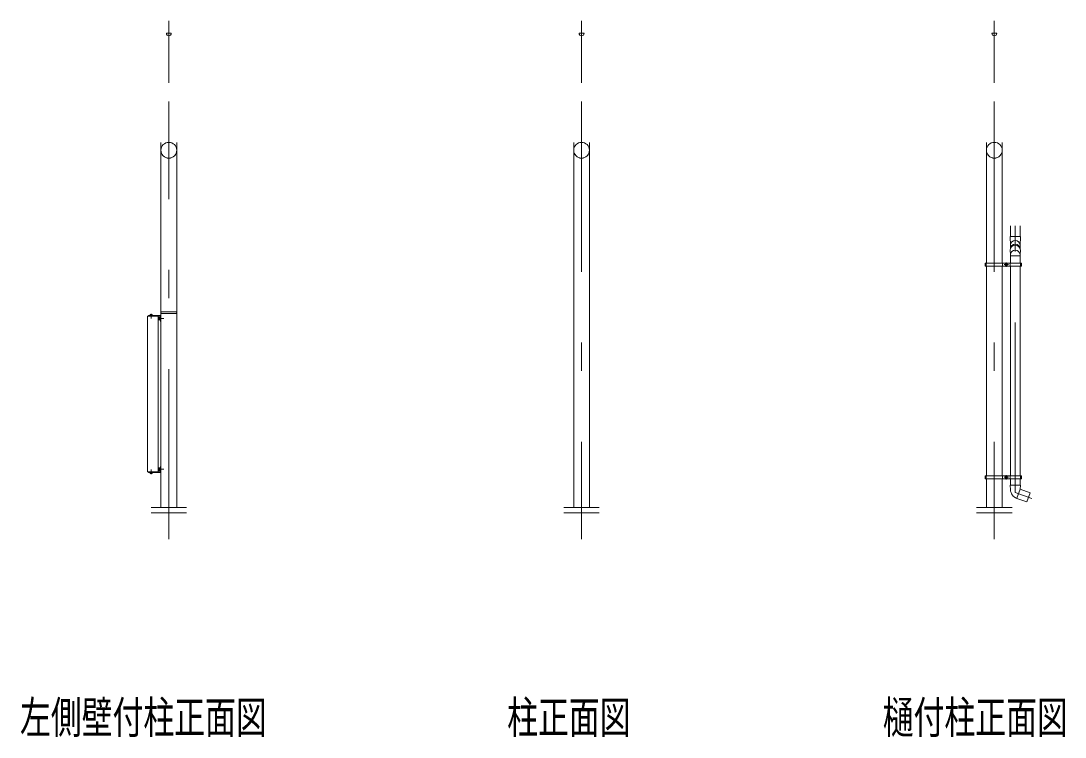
# Model space of a CAD drawing. Units: millimetres, scale not verified. Extents: x -34087 to 34090, y -14699 to 14701.
# Drawn here: x -34087 to -28193, y 1863 to 5903 of the extents above; entities that cross this region are included whole.
import ezdxf
from ezdxf.enums import TextEntityAlignment as Align

# ---------------------------------------------------------------- set-up
doc = ezdxf.new("R2010")
doc.units = ezdxf.units.MM
doc.header["$LTSCALE"] = 80
doc.linetypes.add('USER3', pattern=[24, 12, -5, 2, -5])
for name, color, linetype, lineweight in [('0-2_1-07BOLD', 7, 'Continuous', 18), ('0-3_1-27CENTER', 3, 'USER3', 18), ('0-5_1-57DIM', 3, 'Continuous', 18)]:
    doc.layers.add(name, color=color, linetype=linetype, lineweight=lineweight)
doc.styles.add('ＭＳ ゴシック', font='')
doc.styles.get('ＭＳ ゴシック').set_extended_font_data('MS Gothic')

msp = doc.modelspace()

# ---------------------------------------------------------------- linework, layer by layer
at = {"layer": '0-2_1-07BOLD'}
for p, q in [((-33296.69, 3158.34), (-33296.69, 5218.12)), ((-33207.59, 5218.12), (-33207.59, 3158.34)), ((-30966.96, 3158.34), (-30966.96, 5218.13)), ((-30877.85, 5218.13), (-30877.85, 3158.34)), ((-28637.22, 5218.13), (-28637.22, 4536.35)), ((-28548.12, 4536.35), (-28548.12, 5218.13)), ((-28502.16, 4746.17), (-28502.16, 4686.54)), ((-28447.16, 4686.54), (-28447.16, 4746.17)), ((-28447.16, 4576.9), (-28502.16, 4576.9)), ((-28638.81, 4528.34), (-28644.91, 4528.34)), ((-28638.81, 4536.35), (-28638.81, 4520.34)), ((-28637.21, 4520.34), (-28637.21, 3336.35)), ((-28548.12, 3386.94), (-28548.12, 4518.35)), ((-28548.11, 4520.34), (-28548.11, 3336.35)), ((-28546.51, 4536.35), (-28546.51, 4520.34)), ((-28503.76, 4536.35), (-28503.76, 4520.34)), ((-28502.16, 4520.34), (-28502.16, 3336.35)), ((-28447.16, 3336.35), (-28447.16, 4520.34)), ((-28445.56, 4520.34), (-28445.56, 4536.35)), ((-28445.56, 4528.34), (-28439.46, 4528.34)), ((-33354.57, 4243.14), (-33354.57, 4246.63)), ((-33348.8, 4246.63), (-33348.8, 4243.14)), ((-33207.59, 4253.34), (-33296.69, 4253.34)), ((-33293.69, 4261.34), (-33210.59, 4261.34)), ((-33372.89, 4238.34), (-33300.89, 4238.34)), ((-33312.89, 4238.34), (-33312.89, 3358.34)), ((-33303.48, 4227.09), (-33308.29, 4227.09)), ((-33308.29, 4219.59), (-33303.48, 4219.59)), ((-33303.48, 4223.34), (-33301.49, 4225.34)), ((-33303.48, 4221.34), (-33301.49, 4223.34)), ((-33308.29, 3377.1), (-33303.48, 3377.1)), ((-33303.48, 3369.59), (-33308.29, 3369.59)), ((-33303.48, 3375.34), (-33301.49, 3373.34)), ((-33303.48, 3373.34), (-33301.49, 3371.34)), ((-28548.12, 3336.35), (-28548.12, 3370.94)), ((-33366.69, 3358.34), (-33366.69, 3355.14)), ((-33366.69, 3355.14), (-33300.89, 3355.14)), ((-33354.57, 3353.54), (-33354.57, 3350.04)), ((-33348.8, 3353.54), (-33348.8, 3350.04)), ((-33345.44, 3353.54), (-33345.44, 3355.14)), ((-28644.91, 3328.35), (-28638.81, 3328.35)), ((-28638.81, 3336.35), (-28638.81, 3320.35)), ((-28637.21, 3320.35), (-28637.21, 3158.34)), ((-28548.12, 3158.34), (-28548.12, 3320.35)), ((-28548.11, 3320.35), (-28548.11, 3158.34)), ((-28546.51, 3320.35), (-28546.51, 3336.35)), ((-28503.76, 3336.35), (-28503.76, 3320.35)), ((-28502.16, 3320.35), (-28502.16, 3283.44)), ((-28447.16, 3283.44), (-28447.16, 3320.35)), ((-28445.56, 3320.35), (-28445.56, 3336.35)), ((-28445.56, 3328.35), (-28439.46, 3328.35)), ((-28503.66, 3283.44), (-28445.66, 3283.44)), ((-28501.9, 3257.64), (-28503.66, 3283.44)), ((-33152.14, 3158.34), (-33352.13, 3158.34)), ((-33352.13, 3128.34), (-33152.14, 3128.34)), ((-30822.41, 3158.34), (-31022.41, 3158.34)), ((-31022.41, 3128.35), (-30822.41, 3128.35)), ((-28692.67, 3158.34), (-28492.67, 3158.34)), ((-28492.67, 3128.35), (-28692.67, 3128.35))]:
    msp.add_line(p, q, dxfattribs=at)
for points in [[(-28447.16, 4618.78), (-28447.16, 4636.88), (-28445.16, 4686.54), (-28504.16, 4686.54), (-28502.16, 4636.88), (-28502.16, 4618.78)], [(-28504.15, 4609.8), (-28502.16, 4583.84), (-28502.16, 4536.35)], [(-28447.16, 4536.35), (-28447.16, 4583.84), (-28445.16, 4609.68)], [(-33345.92, 4243.14), (-33345.92, 4246.63), (-33346.79, 4247.14), (-33356.59, 4247.14), (-33357.46, 4246.63), (-33357.46, 4243.14)], [(-33300.89, 3358.34), (-33372.89, 3358.34), (-33372.89, 4238.34)], [(-33300.89, 4241.54), (-33366.69, 4241.54), (-33366.69, 4238.34)], [(-33357.94, 4241.54), (-33357.94, 4243.14), (-33345.44, 4243.14), (-33345.44, 4241.54)], [(-33303.48, 4215.83), (-33308.29, 4215.83), (-33308.99, 4217.04), (-33308.99, 4229.64), (-33308.29, 4230.84), (-33303.48, 4230.84)], [(-33301.49, 4231.14), (-33303.48, 4231.14), (-33303.48, 4215.54), (-33301.49, 4215.54)], [(-33299.89, 4214.84), (-33301.49, 4214.84), (-33301.49, 4231.84), (-33299.89, 4231.84)], [(-33299.89, 4237.34), (-33299.89, 4206.54), (-33296.69, 4206.54)], [(-33303.48, 3380.85), (-33308.29, 3380.85), (-33308.99, 3379.64), (-33308.99, 3367.04), (-33308.29, 3365.84), (-33303.48, 3365.84)], [(-33301.49, 3365.54), (-33303.48, 3365.54), (-33303.48, 3381.14), (-33301.49, 3381.14)], [(-33299.89, 3381.84), (-33301.49, 3381.84), (-33301.49, 3364.84), (-33299.89, 3364.84)], [(-33299.89, 3359.34), (-33299.89, 3390.14), (-33296.69, 3390.14)], [(-33345.44, 3353.54), (-33357.94, 3353.54), (-33357.94, 3355.14)], [(-33357.46, 3353.54), (-33357.46, 3350.04), (-33356.59, 3349.54), (-33346.79, 3349.54)], [(-33346.79, 3349.54), (-33345.92, 3350.04), (-33345.92, 3353.54)], [(-28445.66, 3283.44), (-28447.16, 3261.44), (-28465.97, 3209.76)], [(-28465.69, 3209.65), (-28409.59, 3189.23), (-28390.78, 3240.92), (-28447.16, 3261.44)]]:
    msp.add_lwpolyline(points, dxfattribs=at)
for points in [[(-28439.46, 4520.34), (-28644.91, 4520.34), (-28644.91, 4536.35), (-28439.46, 4536.35)], [(-28520.13, 4531.23), (-28520.13, 4525.46), (-28525.13, 4522.57), (-28530.14, 4525.46), (-28530.14, 4531.23), (-28525.13, 4534.12)], [(-28644.91, 3336.35), (-28439.46, 3336.35), (-28439.46, 3320.35), (-28644.91, 3320.35)], [(-28520.13, 3325.46), (-28525.13, 3322.57), (-28530.14, 3325.46), (-28530.14, 3331.23), (-28525.13, 3334.12), (-28520.13, 3331.23)]]:
    msp.add_lwpolyline(points, close=True, dxfattribs=at)
for centre, radius in [((-33252.13, 5173.57), 44.55), ((-30922.41, 5173.58), 44.55), ((-28592.67, 5173.58), 44.55), ((-28525.13, 4528.34), 6.25), ((-28525.13, 4528.34), 4.9), ((-28525.13, 3328.35), 6.25), ((-28525.13, 3328.35), 4.9)]:
    msp.add_circle(centre, radius, dxfattribs=at)
for centre, radius, start, end in [((-33252.13, 5172.88), 44.55, 180, 0), ((-30922.41, 5172.89), 44.55, 180, 0), ((-28592.67, 5172.89), 44.55, 180, 0), ((-28474.66, 4637.18), 27.55, 3.55867, 176.44133), ((-28474.66, 4607.97), 29.55, 3.56303, 176.43697), ((-28474.66, 4616.47), 27.55, 3.55867, 176.44133), ((-28474.66, 4582.86), 27.55, 3.55867, 176.44133), ((-33356.02, 4244.82), 2.32, 51.45377, 90), ((-33351.69, 4238.63), 8.51, 70.16867, 109.82912), ((-33347.36, 4244.82), 2.32, 90, 128.53143), ((-33293.69, 4258.34), 3, 90, 180), ((-33210.59, 4258.34), 3, 0, 90), ((-33306.12, 4228.97), 2.88, 180, 220.72682), ((-33306.12, 4217.71), 2.88, 139.27318, 180), ((-33298.53, 4223.34), 10.46, 158.9763, 201.02541), ((-33300.89, 4237.34), 4.2, 0, 90), ((-33300.89, 4237.34), 1, 0, 90), ((-33306.12, 3378.97), 2.88, 180, 220.72682), ((-33306.12, 3367.71), 2.88, 139.27318, 180), ((-33298.53, 3373.34), 10.46, 158.97459, 201.0237), ((-33356.02, 3351.86), 2.32, 270, 308.54623), ((-33351.69, 3358.05), 8.51, 250.17088, 289.83133), ((-33347.36, 3351.86), 2.32, 231.46857, 270), ((-33300.89, 3359.34), 1, 270, 0), ((-33300.89, 3359.34), 4.2, 270, 0), ((-28447.03, 3261.39), 55, 183.90576, 250.16731)]:
    msp.add_arc(centre, radius, start, end, dxfattribs=at)
at = {"layer": '0-3_1-27CENTER'}
for p, q in [((-33252.13, 2978.34), (-33252.13, 5448.34)), ((-30922.41, 5448.35), (-30922.41, 2978.34)), ((-28592.67, 5448.35), (-28592.67, 2978.34)), ((-28474.66, 3242.18), (-28474.66, 4746.17)), ((-28525.13, 4540.84), (-28525.13, 4515.84)), ((-28512.63, 4528.34), (-28537.63, 4528.34)), ((-33351.69, 4223.86), (-33351.69, 4250.05)), ((-33281.09, 4223.34), (-33312.99, 4223.34)), ((-33351.69, 3372.82), (-33351.69, 3346.63)), ((-33312.99, 3373.34), (-33281.09, 3373.34)), ((-28537.63, 3328.35), (-28512.63, 3328.35)), ((-28525.13, 3315.84), (-28525.13, 3340.85)), ((-28381.4, 3208.24), (-28474.67, 3242.18))]:
    msp.add_line(p, q, dxfattribs=at)
at = {"layer": '0-5_1-57DIM'}
for p, q in [((-33252.14, 5553.34), (-33252.14, 5903.34)), ((-30922.41, 5903.34), (-30922.41, 5553.34)), ((-28592.67, 5553.34), (-28592.67, 5903.34)), ((-33238.14, 5833.34), (-33266.14, 5833.34)), ((-30908.41, 5833.34), (-30936.41, 5833.34)), ((-28578.67, 5833.34), (-28606.67, 5833.34))]:
    msp.add_line(p, q, dxfattribs=at)
for centre in [(-33252.14, 5833.34), (-30922.41, 5833.34), (-28592.67, 5833.34)]:
    msp.add_arc(centre, 14, 180, 0, dxfattribs=at)

# ---------------------------------------------------------------- texts
at = {"layer": '0-5_1-57DIM', "color": 7, "style": 'ＭＳ ゴシック', "width": 0.7}
for s, p in [('左側壁付柱正面図', (-34092.14, 1828.21)), ('柱正面図', (-31342.41, 1828.21)), ('樋付柱正面図', (-29222.67, 1828.21))]:
    msp.add_text(s, height=182.3, dxfattribs=at).set_placement(p, align=Align.BOTTOM_LEFT)

doc.saveas('drawing.dxf')
